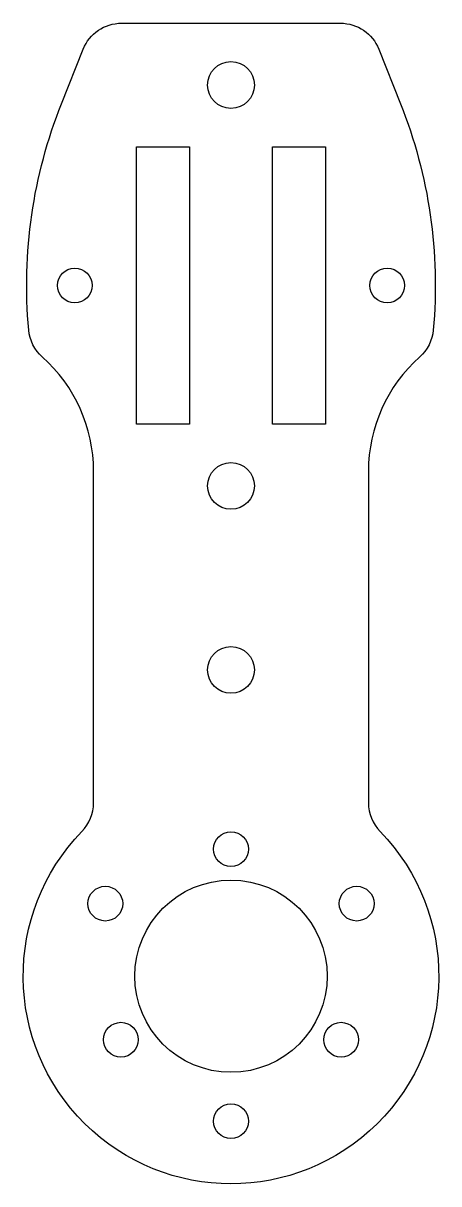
# Model space of a CAD drawing. Header units: millimetres. Extents: x -210.2 to -180, y -341.2 to -256.7.
import ezdxf

# ---------------------------------------------------------------- set-up
doc = ezdxf.new("R2010")
doc.units = ezdxf.units.MM
doc.layers.get('0').update_dxf_attribs({"linetype": 'CONTINUOUS'})

msp = doc.modelspace()

# ---------------------------------------------------------------- linework, layer by layer
msp.add_lwpolyline([(-205.852, -258.591, -0.307149), (-203.065, -256.7), (-187.135, -256.7, -0.307149), (-184.348, -258.591), (-182.767, -262.562, -0.117923), (-180.377, -279.044, -0.190448), (-181.37, -281.013, 0.214062), (-185.1, -289.327), (-185.1, -313.478, 0.1951), (-184.252, -315.568, -2.364961), (-205.948, -315.568, 0.1951), (-205.1, -313.478), (-205.1, -289.327, 0.214062), (-208.83, -281.013, -0.190448), (-209.823, -279.044, -0.117923), (-207.433, -262.562)], format="xyb", close=True)
for points in [[(-198.129, -285.9), (-201.971, -285.9), (-201.971, -265.7), (-198.129, -265.7)], [(-188.229, -285.9), (-192.071, -285.9), (-192.071, -265.7), (-188.229, -265.7)]]:
    msp.add_lwpolyline(points, close=True)
for centre, radius in [((-195.1, -261.2), 1.7), ((-206.471, -275.8), 1.264), ((-183.729, -275.8), 1.264), ((-195.1, -290.4), 1.7), ((-195.1, -303.8), 1.7), ((-195.1, -316.852), 1.264), ((-195.1, -326.102), 7), ((-204.246, -320.821), 1.264), ((-185.954, -320.821), 1.264), ((-203.111, -330.727), 1.264), ((-187.089, -330.727), 1.264), ((-195.1, -336.662), 1.264)]:
    msp.add_circle(centre, radius)

doc.saveas('drawing.dxf')
